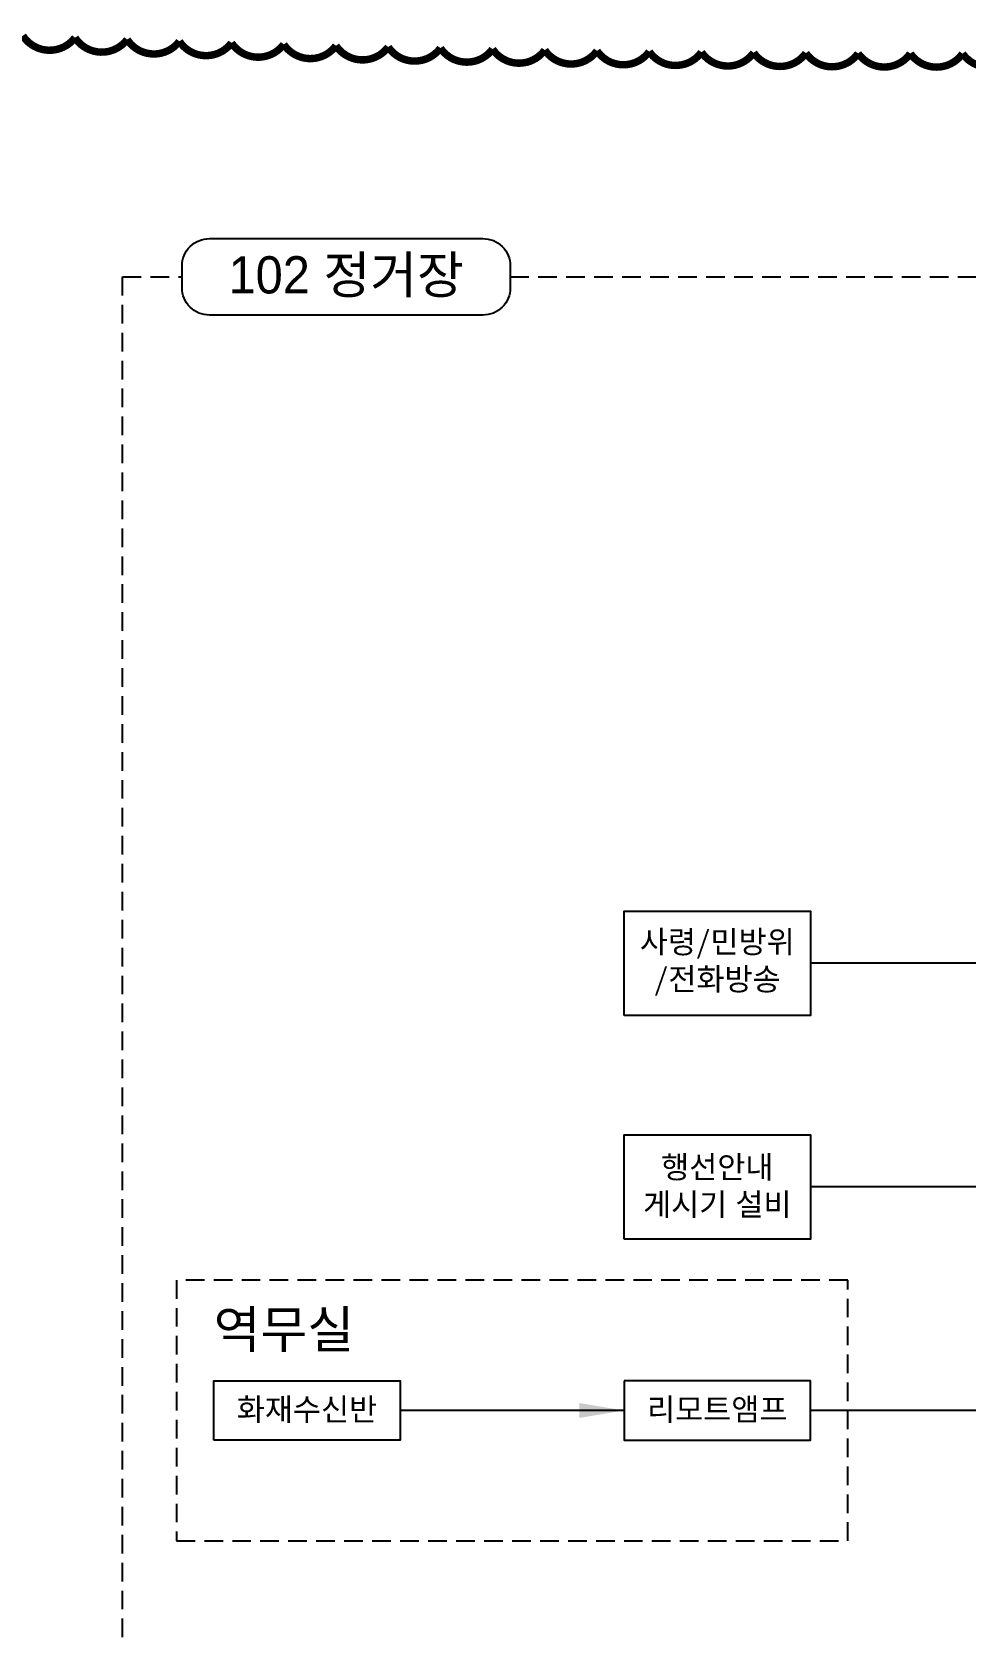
# Model space of a CAD drawing. Header units: millimetres. Extents: x 0 to 841, y 0 to 594.
# Drawn here: x 293.2 to 418.4, y 114.4 to 328.5 of the extents above; entities that cross this region are included whole.
import ezdxf
from ezdxf.enums import TextEntityAlignment as Align

# ---------------------------------------------------------------- set-up
doc = ezdxf.new("R2010")
doc.units = ezdxf.units.MM
doc.header["$LTSCALE"] = 10
doc.linetypes.add('HIDDEN', pattern=[0.375, 0.25, -0.125])
for name, color, linetype in [('DIM01', 1, 'Continuous'), ('LINE01', 4, 'Continuous'), ('LINE03', 3, 'Continuous'), ('LINE05', 2, 'Continuous'), ('TEXT02', 6, 'Continuous'), ('TEXT03', 7, 'Continuous')]:
    doc.layers.add(name, color=color, linetype=linetype)
doc.styles.get("Standard").update_dxf_attribs({"font": 'GulimChe.ttf'})

msp = doc.modelspace()

# ---------------------------------------------------------------- linework, layer by layer
at = {"layer": 'DIM01'}
msp.add_solid([(372.6, 143.54), (366.6, 144.54), (366.6, 142.54)], dxfattribs=at)
at = {"layer": 'LINE01'}
for p, q in [((427.6, 203.54), (397.6, 203.54)), ((427.6, 173.54), (397.6, 173.54)), ((372.6, 143.54), (342.6, 143.54)), ((427.6, 143.54), (397.6, 143.54))]:
    msp.add_line(p, q, dxfattribs=at)
at = {"layer": 'LINE03', "const_width": 1}
msp.add_lwpolyline([(292.01, 327.97, 0.520567), (299.01, 327.71, 0.520567), (306, 327.46, 0.520567), (313, 327.22, 0.520567), (319.99, 327.01, 0.520567), (326.99, 326.81, 0.520567), (333.99, 326.63, 0.520567), (340.99, 326.46, 0.520567), (347.99, 326.31, 0.520567), (354.98, 326.17, 0.520567), (361.98, 326.04, 0.520567), (368.98, 325.94, 0.520567), (375.98, 325.84, 0.520567), (382.98, 325.76, 0.520567), (389.98, 325.69, 0.520567), (396.98, 325.64, 0.520567), (403.98, 325.6, 0.520567), (410.98, 325.58, 0.520567), (417.98, 325.57, 0.520567), (424.98, 325.57, 0.520567)], format="xyb", dxfattribs=at)
at = {"layer": 'LINE03'}
msp.add_lwpolyline([(317.02, 300.75), (353.69, 300.75, -0.414214), (357.36, 297.09), (357.36, 294.15, -0.414214), (353.69, 290.49), (317.02, 290.49, -0.414214), (313.36, 294.15), (313.36, 297.09, -0.414214)], format="xyb", close=True, dxfattribs=at)
at = {"layer": 'LINE03', "linetype": 'HIDDEN', "lineweight": -2}
msp.add_lwpolyline([(357.36, 295.62), (535.36, 295.62), (535.36, 105.62), (305.36, 105.62), (305.36, 295.62), (313.36, 295.62)], dxfattribs=at)
at = {"layer": 'LINE03', "linetype": 'HIDDEN'}
msp.add_lwpolyline([(312.6, 126.04), (402.6, 126.04), (402.6, 161.04), (312.6, 161.04)], close=True, dxfattribs=at)
at = {"layer": 'LINE05'}
for points in [[(372.6, 196.54), (372.6, 210.54), (397.6, 210.54), (397.6, 196.54)], [(372.6, 166.54), (372.6, 180.54), (397.6, 180.54), (397.6, 166.54)], [(317.6, 139.54), (317.6, 147.54), (342.6, 147.54), (342.6, 139.54)], [(372.6, 147.54), (372.6, 139.54), (397.6, 139.54), (397.6, 147.54)]]:
    msp.add_lwpolyline(points, close=True, dxfattribs=at)

# ---------------------------------------------------------------- texts
at = {"layer": 'TEXT02', "lineweight": -2}
msp.add_text('역무실', height=5, dxfattribs=at).set_placement((317.6, 154.43), align=Align.MIDDLE_LEFT)
at = {"layer": 'TEXT02', "insert": (335.36, 295.62), "char_height": 5, "attachment_point": 5}
msp.add_mtext_dynamic_manual_height_columns('{\\fGulim|b0|i0|c129|p50;102 정거장}', width=65.8964, gutter_width=30000, heights=[0], dxfattribs=at)
at = {"layer": 'TEXT03', "char_height": 3, "width": 25, "attachment_point": 5}
for s, insert in [('사령/민방위\\P/전화방송', (385.1, 203.54)), ('{\\fGulim|b0|i0|c129|p50;행선안내\\P게시기 설비}', (385.1, 173.54)), ('화재수신반', (330.1, 143.54)), ('리모트앰프', (385.1, 143.54))]:
    msp.add_mtext(s, dxfattribs=dict(at, insert=insert))

doc.saveas('drawing.dxf')
